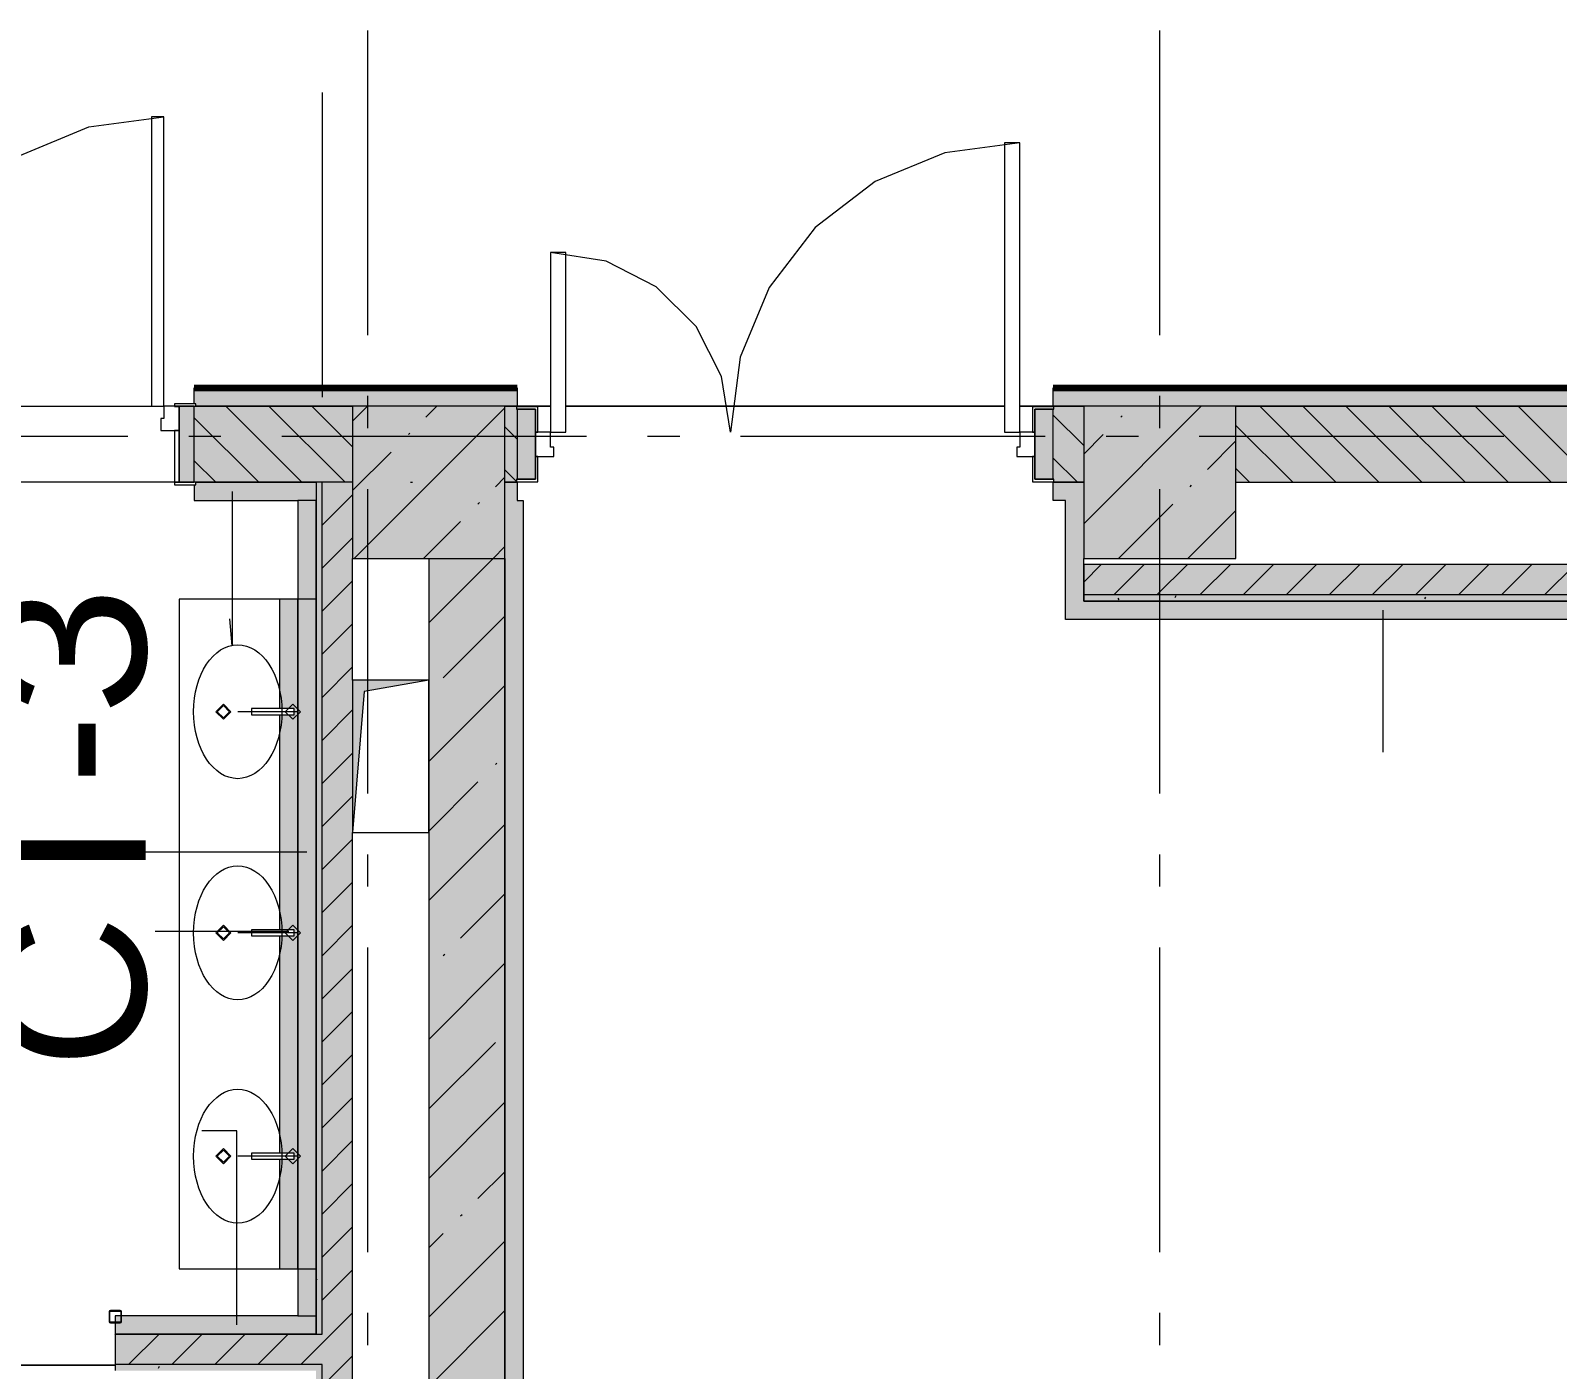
# Model space of a CAD drawing. Header units: millimetres. Extents: x -537608 to 253996, y -217170 to 186033.
# Drawn here: x -301184 to -296171, y 96258 to 100655 of the extents above; entities that cross this region are included whole.
import ezdxf

# ---------------------------------------------------------------- set-up
doc = ezdxf.new("R2010")
doc.units = ezdxf.units.MM
doc.layers.add('16) Лак 1.6м', color=160, linetype='Continuous', lineweight=90)
doc.layers.add('PDF _Геометрия', color=7, linetype='Continuous')
doc.layers.add('PDF _Текст', color=7, linetype='Continuous')
doc.layers.add('PDF _Сплошная заливка', color=7, linetype='Continuous', true_color=0xffffff)
doc.styles.add('PDF GOST-Common', font='arial.ttf')

msp = doc.modelspace()

# ---------------------------------------------------------------- hatches: boundary and pattern name
at = {"layer": 'PDF _Сплошная заливка', "true_color": 0xff7d7d, "transparency": 33554559}
h = msp.add_hatch(color=11, dxfattribs=at)
h.paths.add_polyline_path([(-265730.8894, 99421.2652), (-265730.8894, 99481.2658), (-277436.1833, 99481.2658), (-277436.1833, 99421.2652), (-265834.8297, 99421.2652)], flags=0)
h.paths.add_polyline_path([(-279726.1853, 99421.2652), (-279196.1797, 99421.2652), (-279196.1797, 99481.2658), (-280850.8107, 99481.2658), (-280850.8107, 99421.2652), (-280027.6074, 99421.2652)], flags=0)
h.paths.add_polyline_path([(-282050.8153, 99421.2652), (-282050.8153, 99481.2658), (-283583.1843, 99481.2658), (-283583.1843, 99421.2652), (-282532.2157, 99421.2652)], flags=0)
h.paths.add_polyline_path([(-284283.1869, 99421.2652), (-284283.1869, 99481.2658), (-284486.1847, 99481.2658), (-284486.1847, 99421.2652)], flags=0)
h.paths.add_polyline_path([(-285226.1806, 99421.2652), (-285186.1787, 99421.2652), (-285186.1787, 99481.2658), (-285806.1863, 99481.2658), (-285806.1863, 99421.2652), (-285726.1825, 99421.2652)], flags=0)
h.paths.add_polyline_path([(-288226.1835, 99421.2652), (-287566.1827, 99421.2652), (-287566.1827, 99481.2658), (-297826.1774, 99481.2658), (-297826.1774, 99421.2652), (-288376.296, 99421.2652)], flags=0)
h.paths.add_polyline_path([(-300641.1814, 99421.2652), (-299586.1825, 99421.2652), (-299586.1825, 99481.2658), (-300646.1762, 99481.2658), (-300646.1762, 99429.2655), (-300641.1814, 99429.2655)], flags=0)
h.paths.add_polyline_path([(-302375.8418, 99421.2652), (-301801.1754, 99421.2652), (-301801.1754, 99429.2655), (-301796.1806, 99429.2655), (-301796.1806, 99481.2658), (-302380.8367, 99481.2658), (-302380.8367, 99429.2655), (-302375.8418, 99429.2655), (-302375.8418, 99421.7776)], flags=0)
h.paths.add_polyline_path([(-303535.8359, 99421.2652), (-303535.8359, 99429.2655), (-303530.8411, 99429.2655), (-303530.8411, 99481.2658), (-304450.8842, 99481.2658), (-304450.8842, 99421.2652), (-303626.1825, 99421.2652)], flags=0)
at = {"layer": 'PDF _Сплошная заливка', "transparency": 33554559}
h = msp.add_hatch(color=256, dxfattribs=at)
h.paths.add_polyline_path([(-280850.8107, 99171.2642), (-279726.1853, 99171.2642), (-279726.1853, 99421.2652), (-280850.8107, 99421.2652)], flags=0)
h.paths.add_polyline_path([(-284283.1869, 99171.2642), (-284283.1869, 99421.2652), (-284486.1847, 99421.2652), (-284486.1847, 99171.2642), (-284326.1857, 99171.2642)], flags=0)
h.paths.add_polyline_path([(-285186.1787, 99171.2642), (-285186.1787, 99421.2652), (-285226.1806, 99421.2652), (-285226.1806, 99171.2642)], flags=0)
h.paths.add_polyline_path([(-283406.1856, 99171.2642), (-282050.8153, 99171.2642), (-282050.8153, 99421.2652), (-283583.1843, 99421.2652), (-283583.1843, 99171.2642), (-283426.1823, 99171.2642)], flags=0)
h.paths.add_polyline_path([(-289846.1777, 99171.2642), (-288726.1855, 99171.2642), (-288726.1855, 99421.2652), (-294226.1807, 99421.2652), (-294226.1807, 99171.2642), (-290046.0407, 99171.2642)], flags=0)
h.paths.add_polyline_path([(-287566.1827, 99171.2642), (-287568.1806, 99421.2652), (-288226.1835, 99419.2651), (-288226.1835, 99171.2642), (-287568.1806, 99171.2642)], flags=0)
h.paths.add_polyline_path([(-285806.1863, 99171.2642), (-285726.1825, 99171.2642), (-285726.1825, 99421.2652), (-285804.1797, 99419.2651), (-285806.1863, 99173.2643)], flags=0)
h.paths.add_polyline_path([(-299626.1757, 99171.2642), (-299588.1804, 99173.2643), (-299588.1804, 99421.2652), (-299626.1757, 99419.2651), (-299626.1757, 99181.2647)], flags=0)
h.paths.add_polyline_path([(-296724.9933, 99171.2642), (-294726.1827, 99171.2642), (-294726.1827, 99421.2652), (-297226.1837, 99421.2652), (-297226.1837, 99171.2642)], flags=0)
h.paths.add_polyline_path([(-297726.177, 99171.2642), (-297726.177, 99421.2652), (-297824.1795, 99419.2651), (-297824.1795, 99171.2642)], flags=0)
h.paths.add_polyline_path([(-304260.8388, 99171.2642), (-304126.1758, 99175.3096), (-304126.1758, 99421.2652), (-304660.8403, 99421.2652), (-304660.8403, 99171.2642), (-304320.8373, 99171.2642)], flags=0)
h.paths.add_polyline_path([(-303626.1825, 99171.2642), (-303530.8411, 99171.2642), (-303530.8411, 99421.2652), (-303626.1825, 99421.2652), (-303626.1825, 99380.8671)], flags=0)
h.paths.add_polyline_path([(-302380.8367, 99171.2642), (-301796.1806, 99171.2642), (-301796.1806, 99421.2652), (-302380.8367, 99421.2652)], flags=0)
h.paths.add_polyline_path([(-300641.1814, 99171.2642), (-300126.1777, 99171.2642), (-300126.1777, 99421.2652), (-300646.1762, 99421.2652), (-300646.1762, 99171.2642)], flags=0)
h.paths.add_polyline_path([(-307060.8409, 99171.2642), (-305910.8364, 99171.2642), (-305910.8364, 99421.2652), (-307476.1801, 99421.2652), (-307476.1801, 99171.2642), (-307080.8375, 99171.2642)], flags=0)
h.paths.add_polyline_path([(-308626.1759, 99171.2642), (-308626.1759, 99421.2652), (-308726.1763, 99421.2652), (-308726.1763, 99171.2642), (-308631.1794, 99171.2642)], flags=0)
at = {"layer": 'PDF _Сплошная заливка', "true_color": 0x2254ff, "transparency": 33554559}
msp.add_hatch(color=160, dxfattribs=at).paths.add_polyline_path([(-300246.1832, 99111.2657), (-300246.1832, 99171.2642), (-300641.1814, 99170.3836), (-300641.1814, 99163.266), (-300646.1762, 99163.266), (-300646.1762, 99111.2657), (-300306.1817, 99111.2657)])
at = {"layer": 'PDF _Сплошная заливка', "transparency": 33554559}
h = msp.add_hatch(color=256, dxfattribs=at)
h.paths.add_polyline_path([(-300246.1832, 91671.2676), (-300226.178, 91671.2676), (-300226.178, 96273.856), (-300246.1832, 96273.856), (-300246.1832, 91869.1886)], flags=0)
h.paths.add_polyline_path([(-300246.1832, 96373.852), (-300226.178, 96373.852), (-300226.178, 99171.2642), (-300246.1832, 99171.2642), (-300246.1832, 96433.8548)], flags=0)
for points in [[(-300226.178, 91671.2676), (-300126.1777, 91671.2676), (-300126.1777, 99171.2642), (-300226.178, 99171.2642), (-300226.178, 91869.1886)], [(-299876.1767, 91921.2686), (-299626.1757, 91921.2686), (-299626.1757, 98921.2654), (-299876.1767, 98921.2654), (-299876.1767, 92577.1358)], [(-295834.3337, 98801.2468), (-295834.3337, 98901.2472), (-297726.177, 98901.2472), (-297726.177, 98801.2468), (-295854.339, 98801.2468)], [(-295854.339, 98781.2459), (-295854.339, 98801.2468), (-297726.177, 98801.2468), (-297726.177, 98781.2459), (-296724.9933, 98781.2459)]]:
    msp.add_hatch(color=256, dxfattribs=at).paths.add_polyline_path(points)
at = {"layer": 'PDF _Сплошная заливка', "true_color": 0xff7d7d, "transparency": 33554559}
h = msp.add_hatch(color=11, dxfattribs=at)
h.paths.add_polyline_path([(-299586.1825, 99111.2657), (-299586.1825, 99171.2642), (-299626.1757, 99171.2642), (-299626.1757, 99111.2657)], flags=0)
h.paths.add_polyline_path([(-297786.1841, 99111.2657), (-297726.177, 99111.2657), (-297726.177, 99171.2642), (-297826.1774, 99171.2642), (-297826.1774, 99111.2657)], flags=0)
for points in [[(-299626.1757, 91731.2661), (-299566.1772, 91731.2661), (-299566.1772, 99111.2657), (-299626.1757, 99111.2657), (-299626.1757, 91869.1886)], [(-295914.3374, 98721.2474), (-295854.339, 98721.2474), (-295854.339, 98781.2459), (-297726.177, 98781.2459), (-297726.177, 98721.2474), (-296724.9933, 98721.2474)]]:
    msp.add_hatch(color=11, dxfattribs=at).paths.add_polyline_path(points)
at = {"layer": 'PDF _Сплошная заливка', "true_color": 0x72dde8, "transparency": 33554559}
msp.add_hatch(color=141, dxfattribs=at).paths.add_polyline_path([(-300318.3847, 96587.9331), (-300306.1817, 96587.9331), (-300306.1817, 98787.933), (-300366.1803, 98787.933), (-300366.1803, 98427.9333), (-300318.3847, 98427.9333), (-300318.3847, 98407.9324), (-300366.1803, 98407.9324), (-300366.1803, 97701.5656), (-300318.3847, 97701.5656), (-300318.3847, 97681.569), (-300366.1803, 97681.569), (-300366.1803, 96967.9337), (-300318.3847, 96967.9337), (-300318.3847, 96947.9328), (-300366.1803, 96947.9328), (-300366.1803, 96587.9331)])
at = {"layer": 'PDF _Сплошная заливка', "true_color": 0x7fc3fb, "transparency": 33554559}
msp.add_hatch(color=151, dxfattribs=at).paths.add_polyline_path([(-300306.1817, 96587.9331), (-300246.1832, 96587.9331), (-300246.1832, 98787.933), (-300306.1817, 98787.933), (-300306.1817, 98240.7297)])
at = {"layer": 'PDF _Сплошная заливка', "true_color": 0xe2e2e2, "transparency": 33554559}
msp.add_hatch(color=254, dxfattribs=at).paths.add_polyline_path([(-300126.1777, 98021.2662), (-300088.6818, 98483.7659), (-299876.1767, 98521.266), (-300126.1777, 98521.266), (-300126.1777, 98240.7297)])
at = {"layer": 'PDF _Сплошная заливка', "transparency": 33554559}
h = msp.add_hatch(color=256, dxfattribs=at)
h.paths.add_polyline_path([(-300226.178, 96273.856), (-300226.178, 96373.852), (-300906.1755, 96373.852), (-300906.1755, 96273.856), (-300246.1832, 96273.856)], flags=0)
h.paths.add_polyline_path([(-301856.1792, 96273.856), (-301856.1792, 96373.852), (-301876.1758, 96373.852), (-301876.1758, 96273.856)], flags=0)

# ---------------------------------------------------------------- linework, layer by layer
at = {"layer": '16) Лак 1.6м'}
for p, q in [((-300646.1762, 99481.2658), (-299586.1825, 99481.2658)), ((-297826.1774, 99481.2658), (-287566.1827, 99481.2658))]:
    msp.add_line(p, q, dxfattribs=at)
at = {"layer": 'PDF _Геометрия', "color": 253, "lineweight": 9, "true_color": 0xaaaaaa}
for p, q in [((-300076.1774, 99655.0587), (-300076.1774, 100655.0583)), ((-297476.176, 99655.0587), (-297476.176, 100655.0583)), ((-300076.1774, 99349.2252), (-300076.1774, 99455.0579)), ((-297476.176, 99349.2252), (-297476.176, 99455.0579)), ((-300864.1929, 99321.2648), (-301864.1967, 99321.2648)), ((-300558.3615, 99321.2648), (-300664.2007, 99321.2648)), ((-299358.3655, 99321.2648), (-300358.3607, 99321.2648)), ((-299052.5342, 99321.2648), (-299158.3648, 99321.2648)), ((-297852.5295, 99321.2648), (-298852.5334, 99321.2648)), ((-297546.6982, 99321.2648), (-297652.5288, 99321.2648)), ((-296346.6935, 99321.2648), (-297346.6974, 99321.2648)), ((-299936.1838, 99171.2642), (-299929.1824, 99171.2642)), ((-300076.1774, 98149.2249), (-300076.1774, 99149.2244)), ((-297476.176, 98149.2249), (-297476.176, 99149.2244)), ((-300246.1832, 98787.933), (-300696.1764, 98787.933)), ((-300696.1764, 98787.933), (-300696.1764, 96587.9331)), ((-300246.1832, 96587.9331), (-300246.1832, 98787.933)), ((-299876.1767, 98521.266), (-300126.1777, 98521.266)), ((-300126.1777, 98521.266), (-300126.1777, 98021.2662)), ((-299876.1767, 98521.266), (-300088.6818, 98483.7659)), ((-299876.1767, 98021.2662), (-299876.1767, 98521.266)), ((-300088.6818, 98483.7659), (-300126.1777, 98021.2662)), ((-300550.6798, 98442.9329), (-300575.6799, 98417.9328)), ((-300575.6799, 98417.9328), (-300550.6798, 98392.9327)), ((-300550.6798, 98437.9338), (-300570.685, 98417.9328)), ((-300570.685, 98417.9328), (-300550.6798, 98397.934)), ((-300525.6797, 98417.9328), (-300550.6798, 98442.9329)), ((-300530.6831, 98417.9328), (-300550.6798, 98437.9338)), ((-300550.6798, 98397.934), (-300530.6831, 98417.9328)), ((-300550.6798, 98392.9327), (-300525.6797, 98417.9328)), ((-300308.3864, 98417.9328), (-300503.3837, 98417.9328)), ((-300318.3847, 98427.9333), (-300458.387, 98427.9333)), ((-300458.387, 98427.9333), (-300458.387, 98407.9324)), ((-300458.387, 98407.9324), (-300318.3847, 98407.9324)), ((-300322.415, 98442.9329), (-300347.4151, 98417.9328)), ((-300347.4151, 98417.9328), (-300322.415, 98392.9327)), ((-300297.415, 98417.9328), (-300322.415, 98442.9329)), ((-300322.415, 98392.9327), (-300297.415, 98417.9328)), ((-300318.3847, 98407.9324), (-300318.3847, 98427.9333)), ((-300126.1777, 98021.2662), (-299876.1767, 98021.2662)), ((-300076.1774, 97843.3935), (-300076.1774, 97949.2241)), ((-297476.176, 97843.3935), (-297476.176, 97949.2241)), ((-300550.6798, 97716.5673), (-300575.6799, 97691.5672)), ((-300550.6798, 97711.5681), (-300570.685, 97691.5672)), ((-300525.6797, 97691.5672), (-300550.6798, 97716.5673)), ((-300530.6831, 97691.5672), (-300550.6798, 97711.5681)), ((-300318.3847, 97701.5656), (-300458.387, 97701.5656)), ((-300458.387, 97701.5656), (-300458.387, 97681.569)), ((-300322.415, 97716.5673), (-300347.4151, 97691.5672)), ((-300297.415, 97691.5672), (-300322.415, 97716.5673)), ((-300318.3847, 97681.569), (-300318.3847, 97701.5656)), ((-300575.6799, 97691.5672), (-300550.6798, 97666.5671)), ((-300570.685, 97691.5672), (-300550.6798, 97671.5663)), ((-300550.6798, 97671.5663), (-300530.6831, 97691.5672)), ((-300550.6798, 97666.5671), (-300525.6797, 97691.5672)), ((-300308.3864, 97691.5672), (-300503.3837, 97691.5672)), ((-300458.387, 97681.569), (-300318.3847, 97681.569)), ((-300347.4151, 97691.5672), (-300322.415, 97666.5671)), ((-300322.415, 97666.5671), (-300297.415, 97691.5672)), ((-300076.1774, 96643.3932), (-300076.1774, 97643.3928)), ((-297476.176, 96643.3932), (-297476.176, 97643.3928)), ((-300550.6798, 96982.9355), (-300575.6799, 96957.9354)), ((-300575.6799, 96957.9354), (-300550.6798, 96932.9353)), ((-300550.6798, 96977.9321), (-300570.685, 96957.9354)), ((-300570.685, 96957.9354), (-300550.6798, 96937.9345)), ((-300525.6797, 96957.9354), (-300550.6798, 96982.9355)), ((-300530.6831, 96957.9354), (-300550.6798, 96977.9321)), ((-300550.6798, 96937.9345), (-300530.6831, 96957.9354)), ((-300550.6798, 96932.9353), (-300525.6797, 96957.9354)), ((-300308.3864, 96957.9354), (-300503.3837, 96957.9354)), ((-300318.3847, 96967.9337), (-300458.387, 96967.9337)), ((-300458.387, 96967.9337), (-300458.387, 96947.9328)), ((-300322.415, 96982.9355), (-300347.4151, 96957.9354)), ((-300347.4151, 96957.9354), (-300322.415, 96932.9353)), ((-300297.415, 96957.9354), (-300322.415, 96982.9355)), ((-300322.415, 96932.9353), (-300297.415, 96957.9354)), ((-300318.3847, 96947.9328), (-300318.3847, 96967.9337)), ((-300458.387, 96947.9328), (-300318.3847, 96947.9328)), ((-300696.1764, 96587.9331), (-300246.1832, 96587.9331)), ((-300076.1774, 96337.5575), (-300076.1774, 96443.3924)), ((-297476.176, 96337.5575), (-297476.176, 96443.3924))]:
    msp.add_line(p, q, dxfattribs=at)
at = {"layer": 'PDF _Геометрия', "lineweight": 9}
for p, q in [((-300225.3858, 99451.2644), (-300225.3858, 100451.264)), ((-300992.0611, 100338.8949), (-300746.1766, 100371.2645)), ((-300746.1766, 100371.2645), (-300786.1784, 100371.2645)), ((-300786.1784, 100371.2645), (-300786.1784, 99421.2652)), ((-300746.1766, 99421.2652), (-300746.1766, 100371.2645)), ((-301221.1784, 100243.9884), (-300992.0611, 100338.8949)), ((-297936.1761, 100286.2659), (-298182.0606, 100253.8941)), ((-297936.1761, 100286.2659), (-297986.1763, 100286.2659)), ((-297986.1763, 100286.2659), (-297986.1763, 99336.2644)), ((-297936.1761, 99336.2644), (-297936.1761, 100286.2659)), ((-298182.0606, 100253.8941), (-298411.1779, 100158.9898)), ((-298411.1779, 100158.9898), (-298607.9321, 100008.016)), ((-298607.9321, 100008.016), (-298758.9057, 99811.2641)), ((-299476.1838, 99926.2641), (-299476.1838, 99336.2644)), ((-299426.1835, 99926.2641), (-299476.1838, 99926.2641)), ((-299293.863, 99897.3887), (-299476.1838, 99926.2641)), ((-299426.1835, 99336.2644), (-299426.1835, 99926.2641)), ((-299129.386, 99813.585), (-299293.863, 99897.3887)), ((-298998.8567, 99683.0579), (-299129.386, 99813.585)), ((-298758.9057, 99811.2641), (-298853.8079, 99582.1425)), ((-298915.0551, 99518.5851), (-298998.8567, 99683.0579)), ((-298853.8079, 99582.1425), (-298886.1798, 99336.2644)), ((-298886.1798, 99336.2644), (-298915.0551, 99518.5851)), ((-300646.1762, 99429.2655), (-300646.1762, 99481.2658)), ((-299586.1825, 99481.2658), (-299586.1825, 99421.2652)), ((-297826.1774, 99421.2652), (-297826.1774, 99481.2658)), ((-300786.1784, 99421.2652), (-300746.1766, 99421.2652)), ((-300746.1766, 99421.2652), (-300746.1766, 99381.2654)), ((-300696.1764, 99421.2652), (-300746.1766, 99421.2652)), ((-300641.1814, 99429.2655), (-300711.1782, 99429.2655)), ((-300711.1782, 99429.2655), (-300711.1782, 99421.2652)), ((-300696.1764, 99421.2652), (-300711.1782, 99421.2652)), ((-300711.1782, 99421.2652), (-300711.1782, 99420.264)), ((-300711.1782, 99421.2652), (-300641.1814, 99421.2652)), ((-300711.1782, 99420.264), (-300696.1764, 99420.264)), ((-300696.1764, 99341.2657), (-300696.1764, 99421.2652)), ((-300646.1762, 99421.2652), (-300696.1764, 99421.2652)), ((-300696.1764, 99421.2652), (-300696.1764, 99171.2642)), ((-300696.1764, 99420.264), (-300696.1764, 99421.2652)), ((-300646.1762, 99171.2642), (-300646.1762, 99421.2652)), ((-300641.1814, 99421.2652), (-300641.1814, 99429.2655)), ((-300126.1777, 99421.2652), (-300641.1814, 99421.2652)), ((-300641.1814, 99421.2652), (-300126.1777, 99421.2652)), ((-300292.5493, 99171.2642), (-300542.5502, 99421.2652)), ((-300151.126, 99171.2642), (-300401.1271, 99421.2652)), ((-300126.1777, 99287.7411), (-300259.7038, 99421.2652)), ((-300126.1777, 99372.4793), (-300077.3917, 99421.2652)), ((-299626.1757, 99421.2652), (-300126.1777, 99421.2652)), ((-300126.1777, 99421.2652), (-300126.1777, 98921.2654)), ((-300121.2, 98921.2654), (-299626.1757, 99416.2832)), ((-299885.7271, 99384.8329), (-299849.2992, 99421.2652)), ((-299626.1757, 98921.2654), (-299626.1757, 99421.2652)), ((-299586.1825, 99421.2652), (-299626.1757, 99421.2652)), ((-299626.1757, 99421.2652), (-299586.1825, 99421.2652)), ((-299518.1836, 99419.2651), (-299588.1804, 99419.2651)), ((-299588.1804, 99419.2651), (-299588.1804, 99411.2647)), ((-299588.1804, 99411.2647), (-299526.1839, 99411.2647)), ((-299526.1839, 99411.2647), (-299586.1825, 99411.2647)), ((-299586.1825, 99411.2647), (-299586.1825, 99181.2647)), ((-299526.1839, 99411.2647), (-299526.1839, 99336.2644)), ((-299526.1839, 99181.2647), (-299526.1839, 99411.2647)), ((-299518.1836, 99336.2644), (-299518.1836, 99419.2651)), ((-297824.1795, 99419.2651), (-297894.1763, 99419.2651)), ((-297894.1763, 99419.2651), (-297894.1763, 99336.2644)), ((-297886.1759, 99336.2644), (-297886.1759, 99411.2647)), ((-297886.1759, 99411.2647), (-297824.1795, 99411.2647)), ((-297826.1774, 99411.2647), (-297886.1759, 99411.2647)), ((-297886.1759, 99411.2647), (-297886.1759, 99181.2647)), ((-297826.1774, 99421.2652), (-297726.177, 99421.2652)), ((-297726.177, 99421.2652), (-297826.1774, 99421.2652)), ((-297826.1774, 99181.2647), (-297826.1774, 99411.2647)), ((-297824.1795, 99411.2647), (-297824.1795, 99419.2651)), ((-297726.177, 99035.2987), (-297340.2127, 99421.2652)), ((-297226.1837, 99421.2652), (-297726.177, 99421.2652)), ((-297726.177, 99421.2652), (-297726.177, 98921.2654)), ((-297226.1837, 98921.2654), (-297226.1837, 99421.2652)), ((-294726.1827, 99421.2652), (-297226.1837, 99421.2652)), ((-297226.1837, 99421.2652), (-294726.1827, 99421.2652)), ((-296898.4353, 99171.2642), (-297148.4362, 99421.2652)), ((-296757.0121, 99171.2642), (-297007.013, 99421.2652)), ((-296615.5889, 99171.2642), (-296865.5898, 99421.2652)), ((-296474.1742, 99171.2642), (-296724.1666, 99421.2652)), ((-296332.7511, 99171.2642), (-296582.752, 99421.2652)), ((-296191.3278, 99171.2642), (-296441.3288, 99421.2652)), ((-296049.9046, 99171.2642), (-296299.9056, 99421.2652)), ((-300746.1766, 99381.2654), (-300756.1835, 99381.2654)), ((-300756.1835, 99381.2654), (-300756.1835, 99341.2657)), ((-300433.9639, 99171.2642), (-300646.1762, 99383.4766)), ((-297726.177, 99291.9049), (-297826.1774, 99391.9032)), ((-297604.7418, 99384.8329), (-297600.0053, 99389.5759)), ((-297039.8585, 99171.2642), (-297226.1837, 99357.5894)), ((-300756.1835, 99341.2657), (-300696.1764, 99341.2657)), ((-300696.1764, 99341.2657), (-300711.1782, 99341.2657)), ((-300711.1782, 99341.2657), (-300711.1782, 99171.2642)), ((-300696.1764, 99171.2642), (-300696.1764, 99341.2657)), ((-299942.7546, 99327.8098), (-299938.0095, 99332.5506)), ((-299586.1825, 99313.4259), (-299626.1757, 99353.4256)), ((-299476.1838, 99336.2644), (-299526.1839, 99336.2644)), ((-299526.1839, 99336.2644), (-299526.1839, 99256.2649)), ((-299526.1839, 99336.2644), (-299518.1836, 99336.2644)), ((-299476.1838, 99336.2644), (-299426.1835, 99336.2644)), ((-299476.1838, 99286.2642), (-299476.1838, 99336.2644)), ((-297986.1763, 99336.2644), (-297936.1761, 99336.2644)), ((-297936.1761, 99336.2644), (-297936.1761, 99286.2642)), ((-297886.1759, 99336.2644), (-297936.1761, 99336.2644)), ((-297894.1763, 99336.2644), (-297886.1759, 99336.2644)), ((-297886.1759, 99256.2649), (-297886.1759, 99336.2644)), ((-297726.177, 99263.3956), (-297661.7693, 99327.8098)), ((-297319.6219, 99213.7592), (-297226.1837, 99307.1995)), ((-300126.1777, 99144.3824), (-299999.7735, 99270.7845)), ((-299526.1839, 99256.2649), (-299466.1768, 99256.2649)), ((-299518.1836, 99256.2649), (-299526.1839, 99256.2649)), ((-299526.1839, 99256.2649), (-299526.1839, 99181.2647)), ((-299518.1836, 99173.2643), (-299518.1836, 99256.2649)), ((-299466.1768, 99286.2642), (-299476.1838, 99286.2642)), ((-299466.1768, 99256.2649), (-299466.1768, 99286.2642)), ((-297936.1761, 99286.2642), (-297946.183, 99286.2642)), ((-297946.183, 99286.2642), (-297946.183, 99256.2649)), ((-297946.183, 99256.2649), (-297886.1759, 99256.2649)), ((-297886.1759, 99256.2649), (-297894.1763, 99256.2649)), ((-297894.1763, 99256.2649), (-297894.1763, 99173.2643)), ((-297886.1759, 99181.2647), (-297886.1759, 99256.2649)), ((-300575.3871, 99171.2642), (-300646.1762, 99242.0554)), ((-299586.1825, 99172.0048), (-299626.1757, 99212.0045)), ((-297746.9659, 99171.2642), (-297826.1774, 99250.4821)), ((-297181.2731, 99171.2642), (-297226.1837, 99216.1684)), ((-300711.1782, 99171.2642), (-300696.1764, 99171.2642)), ((-300641.1814, 99171.2642), (-300711.1782, 99171.2642)), ((-300711.1782, 99171.2642), (-300711.1782, 99163.266)), ((-300711.1782, 99163.266), (-300641.1814, 99163.266)), ((-300696.1764, 99171.2642), (-300646.1762, 99171.2642)), ((-300646.1762, 99163.266), (-300646.1762, 99111.2657)), ((-300641.1814, 99163.266), (-300641.1814, 99171.2642)), ((-300246.1832, 99171.2642), (-300641.1814, 99171.2642)), ((-300641.1814, 99171.2642), (-300246.1832, 99171.2642)), ((-300226.178, 99171.2642), (-300246.1832, 99171.2642)), ((-300246.1832, 99171.2642), (-300246.1832, 99111.2657)), ((-300246.1832, 99171.2642), (-300246.1832, 99111.2657)), ((-300226.178, 96373.852), (-300226.178, 99171.2642)), ((-300126.1777, 99171.2642), (-300226.178, 99171.2642)), ((-299657.626, 99156.7361), (-299626.1757, 99188.1843)), ((-299586.1825, 99171.2642), (-299626.1757, 99171.2642)), ((-299626.1757, 99171.2642), (-299586.1825, 99171.2642)), ((-299588.1804, 99181.2647), (-299588.1804, 99173.2643)), ((-299526.1839, 99181.2647), (-299588.1804, 99181.2647)), ((-299588.1804, 99173.2643), (-299518.1836, 99173.2643)), ((-299586.1825, 99181.2647), (-299526.1839, 99181.2647)), ((-299586.1825, 99171.2642), (-299586.1825, 99111.2657)), ((-297894.1763, 99173.2643), (-297824.1795, 99173.2643)), ((-297824.1795, 99181.2647), (-297886.1759, 99181.2647)), ((-297886.1759, 99181.2647), (-297826.1774, 99181.2647)), ((-297826.1774, 99111.2657), (-297826.1774, 99171.2642)), ((-297826.1774, 99171.2642), (-297726.177, 99171.2642)), ((-297726.177, 99171.2642), (-297826.1774, 99171.2642)), ((-297824.1795, 99173.2643), (-297824.1795, 99181.2647)), ((-297376.6407, 99156.7361), (-297371.9042, 99161.4769)), ((-297226.1837, 99171.2642), (-294726.1827, 99171.2642)), ((-300646.1762, 99111.2657), (-300306.1817, 99111.2657)), ((-300521.5719, 99141.265), (-300521.5719, 98634.2272)), ((-300246.1832, 99111.2657), (-300306.1817, 99111.2657)), ((-300306.1817, 99111.2657), (-300306.1817, 98787.933)), ((-300246.1832, 99111.2657), (-300246.1832, 98787.933)), ((-300246.1832, 98787.933), (-300246.1832, 99111.2657)), ((-300226.178, 99030.6785), (-300126.1777, 99130.6767)), ((-299714.6535, 99099.7108), (-299709.9084, 99104.4516)), ((-299586.1825, 99111.2657), (-299566.1772, 99111.2657)), ((-299566.1772, 99111.2657), (-299566.1772, 91731.2661)), ((-297786.1841, 99111.2657), (-297826.1774, 99111.2657)), ((-297786.1841, 98721.2474), (-297786.1841, 99111.2657)), ((-297612.1135, 98921.2654), (-297433.6681, 99099.7108)), ((-297384.0124, 98921.2654), (-297226.1837, 99079.1005)), ((-299893.0989, 98921.2654), (-299771.6809, 99042.6855)), ((-300226.178, 98889.2574), (-300126.1777, 98989.2556)), ((-299664.9977, 98921.2654), (-299626.1757, 98960.0853)), ((-300126.1777, 98521.266), (-300126.1777, 98921.2654)), ((-300126.1777, 98921.2654), (-299626.1757, 98921.2654)), ((-299876.1767, 98710.0865), (-299664.9977, 98921.2654)), ((-299876.1767, 98921.2654), (-299876.1767, 91921.2686)), ((-299626.1757, 91921.2686), (-299626.1757, 98921.2654)), ((-299626.1757, 98921.2654), (-299626.1757, 91921.2686)), ((-297726.177, 98921.2654), (-297226.1837, 98921.2654)), ((-297726.177, 98781.2459), (-297726.177, 98921.2654)), ((-297726.177, 98843.673), (-297668.607, 98901.2472)), ((-295854.339, 98901.2472), (-297726.177, 98901.2472)), ((-297726.177, 98901.2472), (-297726.177, 98801.2468)), ((-297627.1842, 98801.2468), (-297527.1838, 98901.2472)), ((-297485.761, 98801.2468), (-297385.7606, 98901.2472)), ((-297344.3378, 98801.2468), (-297244.346, 98901.2472)), ((-297202.9232, 98801.2468), (-297102.9228, 98901.2472)), ((-297061.5, 98801.2468), (-296961.4996, 98901.2472)), ((-296920.0768, 98801.2468), (-296820.0764, 98901.2472)), ((-296778.6535, 98801.2468), (-296678.6532, 98901.2472)), ((-296637.239, 98801.2468), (-296537.2386, 98901.2472)), ((-296495.8157, 98801.2468), (-296395.8154, 98901.2472)), ((-296354.3925, 98801.2468), (-296254.3922, 98901.2472)), ((-296212.9693, 98801.2468), (-296112.9689, 98901.2472)), ((-300226.178, 98747.8342), (-300126.1777, 98847.8346)), ((-297726.177, 98801.2468), (-297726.177, 98781.2459)), ((-295854.339, 98801.2468), (-297726.177, 98801.2468)), ((-297726.177, 98781.2459), (-295854.339, 98781.2459)), ((-295854.339, 98781.2459), (-297726.177, 98781.2459)), ((-300521.5719, 98634.2272), (-300529.5722, 98723.2669)), ((-300226.178, 98606.4132), (-300126.1777, 98706.4135)), ((-299828.6998, 98529.4645), (-299626.1757, 98731.9885)), ((-297726.177, 98721.2474), (-297786.1841, 98721.2474)), ((-295914.3374, 98721.2474), (-297726.177, 98721.2474)), ((-296744.5077, 98751.2466), (-296744.5077, 98285.0978)), ((-300226.178, 98464.9921), (-300126.1777, 98564.9925)), ((-299876.1767, 98253.8885), (-299626.1757, 98503.8895)), ((-300226.178, 98323.571), (-300126.1777, 98423.5715)), ((-300226.178, 98182.15), (-300126.1777, 98282.1504)), ((-299657.626, 98244.3402), (-299652.8895, 98249.0832)), ((-299876.1767, 98025.7896), (-299714.6535, 98187.3171)), ((-300226.178, 98040.7289), (-300126.1777, 98140.7293)), ((-300126.1777, 91921.2686), (-300126.1777, 98021.2662)), ((-299876.1767, 97797.6907), (-299626.1757, 98047.6916)), ((-300276.1782, 97957.007), (-301173.4689, 97957.007)), ((-300226.178, 97899.3079), (-300126.1777, 97999.3061)), ((-300226.178, 97757.8868), (-300126.1777, 97857.8872)), ((-299771.6809, 97674.0938), (-299626.1757, 97819.5947)), ((-300226.178, 97616.4636), (-300126.1777, 97716.464)), ((-300336.1767, 97695.5847), (-300774.7936, 97695.5847)), ((-299828.6998, 97617.0707), (-299823.9632, 97621.8116)), ((-300226.178, 97475.0447), (-300126.1777, 97575.0451)), ((-299876.1767, 97341.497), (-299626.1757, 97591.4936)), ((-300226.178, 97333.6215), (-300126.1777, 97433.6219)), ((-299876.1767, 97113.3959), (-299657.626, 97331.9465)), ((-300226.178, 97192.2026), (-300126.1777, 97292.1986)), ((-300226.178, 97050.7794), (-300126.1777, 97150.7798)), ((-299876.1767, 96885.299), (-299626.1757, 97135.3)), ((-300506.0361, 97041.0653), (-300621.133, 97041.0653)), ((-300506.0361, 96403.8556), (-300506.0361, 97041.0653)), ((-300226.178, 96909.3562), (-300126.1777, 97009.3565)), ((-299714.6535, 96818.7255), (-299626.1757, 96907.1989)), ((-300226.178, 96767.9373), (-300126.1777, 96867.9377)), ((-299771.6809, 96761.7023), (-299766.9358, 96766.4431)), ((-300226.178, 96626.514), (-300126.1777, 96726.5145)), ((-299876.1767, 96657.198), (-299828.6998, 96704.6749)), ((-299876.1767, 96429.1012), (-299626.1757, 96679.1021)), ((-300306.1817, 96587.9331), (-300306.1817, 96433.8548)), ((-300246.1832, 96433.8548), (-300246.1832, 96587.9331)), ((-300246.1832, 96587.9331), (-300246.1832, 96433.8548)), ((-300226.178, 96485.0952), (-300126.1777, 96585.0955)), ((-300924.1225, 96449.6661), (-300925.2937, 96446.8414)), ((-300925.2937, 96446.8414), (-300925.2937, 96414.84)), ((-300921.2978, 96450.8417), (-300924.1225, 96449.6661)), ((-300923.2958, 96446.8414), (-300922.7101, 96448.2538)), ((-300923.2958, 96414.84), (-300923.2958, 96446.8414)), ((-300922.7101, 96448.2538), (-300921.2978, 96448.8394)), ((-300889.2963, 96450.8417), (-300921.2978, 96450.8417)), ((-300921.2978, 96448.8394), (-300889.2963, 96448.8394)), ((-300886.4716, 96449.6661), (-300889.2963, 96450.8417)), ((-300889.2963, 96448.8394), (-300887.884, 96448.2538)), ((-300887.884, 96448.2538), (-300887.2984, 96446.8414)), ((-300887.2984, 96446.8414), (-300887.2984, 96414.84)), ((-300885.3005, 96446.8414), (-300886.4716, 96449.6661)), ((-300885.3005, 96414.84), (-300885.3005, 96446.8414)), ((-299876.1767, 96201.0043), (-299626.1757, 96451.001)), ((-300925.2937, 96414.84), (-300924.1225, 96412.011)), ((-300924.1225, 96412.011), (-300921.2978, 96410.8398)), ((-300922.7101, 96413.4234), (-300923.2958, 96414.84)), ((-300921.2978, 96412.8377), (-300922.7101, 96413.4234)), ((-300889.2963, 96412.8377), (-300921.2978, 96412.8377)), ((-300921.2978, 96410.8398), (-300889.2963, 96410.8398)), ((-300306.1817, 96433.8548), (-300906.1755, 96433.8548)), ((-300906.1755, 96433.8548), (-300906.1755, 96373.852)), ((-300887.884, 96413.4234), (-300889.2963, 96412.8377)), ((-300889.2963, 96410.8398), (-300886.4716, 96412.011)), ((-300887.2984, 96414.84), (-300887.884, 96413.4234)), ((-300886.4716, 96412.011), (-300885.3005, 96414.84)), ((-300306.1817, 96433.8548), (-300246.1832, 96433.8548)), ((-300246.1832, 96433.8548), (-300246.1832, 96373.852)), ((-300246.1832, 96373.852), (-300246.1832, 96433.8548)), ((-300226.178, 96343.6719), (-300126.1777, 96443.6724)), ((-300906.1755, 96370.7776), (-300903.1011, 96373.852)), ((-300906.1755, 96373.852), (-300246.1832, 96373.852)), ((-300246.1832, 96373.852), (-300906.1755, 96373.852)), ((-300906.1755, 96373.852), (-300906.1755, 96273.856)), ((-300861.6868, 96273.856), (-300761.6864, 96373.852)), ((-300720.2636, 96273.856), (-300620.2633, 96373.852)), ((-300578.8405, 96273.856), (-300478.84, 96373.852)), ((-300437.4172, 96273.856), (-300337.4168, 96373.852)), ((-300246.1832, 96373.852), (-300226.178, 96373.852)), ((-300296.0026, 96273.856), (-300226.178, 96343.6719)), ((-300226.178, 96202.253), (-300126.1777, 96302.2491)), ((-300906.1755, 96273.856), (-300906.1755, 96253.855)), ((-300246.1832, 96273.856), (-300906.1755, 96273.856)), ((-300226.178, 96273.856), (-300246.1832, 96273.856)), ((-300226.178, 91671.2676), (-300226.178, 96273.856))]:
    msp.add_line(p, q, dxfattribs=at)
at = {"layer": 'PDF _Геометрия', "color": 9, "lineweight": 9, "true_color": 0xc0c0c0}
for p, q in [((-301696.1802, 99421.2652), (-300786.1784, 99421.2652)), ((-299586.1825, 99421.2652), (-299476.1838, 99421.2652)), ((-299476.1838, 99421.2652), (-299586.1825, 99421.2652)), ((-299426.1835, 99421.2652), (-297986.1763, 99421.2652)), ((-297986.1763, 99421.2652), (-299426.1835, 99421.2652)), ((-297936.1761, 99421.2652), (-297826.1774, 99421.2652)), ((-297826.1774, 99421.2652), (-297936.1761, 99421.2652)), ((-300711.1782, 99171.2642), (-301731.1786, 99171.2642)), ((-300906.1755, 96271.2638), (-301796.1806, 96271.2638)), ((-301796.1806, 96271.2638), (-300906.1755, 96271.2638))]:
    msp.add_line(p, q, dxfattribs=at)
at = {"layer": 'PDF _Геометрия', "color": 250, "lineweight": 9, "true_color": 0x333333}
for p, q in [((-300306.1817, 98787.933), (-300366.1803, 98787.933)), ((-300366.1803, 98787.933), (-300366.1803, 98427.9333)), ((-300306.1817, 98787.933), (-300306.1817, 96587.9331)), ((-300306.1817, 96587.9331), (-300306.1817, 98787.933)), ((-300246.1832, 96587.9331), (-300246.1832, 98787.933)), ((-300246.1832, 98787.933), (-300246.1832, 96587.9331)), ((-300366.1803, 98407.9324), (-300366.1803, 97701.5656)), ((-300366.1803, 97681.569), (-300366.1803, 96967.9337)), ((-300366.1803, 96947.9328), (-300366.1803, 96587.9331)), ((-300366.1803, 96587.9331), (-300306.1817, 96587.9331))]:
    msp.add_line(p, q, dxfattribs=at)
at = {"layer": 'PDF _Геометрия', "color": 8, "lineweight": 9, "true_color": 0x787878}
for p, q in [((-300246.123, 98785.2633), (-300246.1832, 98785.1708)), ((-297609.4094, 98785.0717), (-297612.7681, 98790.8804)), ((-297423.2134, 98797.899), (-297426.5634, 98792.0903)), ((-296604.0921, 98794.2519), (-296607.4421, 98788.4432)), ((-300243.4533, 96554.6872), (-300246.1832, 96549.9722)), ((-300761.4195, 96267.1473), (-300764.7695, 96261.343))]:
    msp.add_line(p, q, dxfattribs=at)
at = {"layer": 'PDF _Геометрия', "color": 253, "lineweight": 9, "true_color": 0xaaaaaa}
for centre, major_axis, ratio, start_param, end_param in [((-300503.3876, 98417.9329), (-0.0015, 220.0034), 0.659091743, 3.141609479, 9.424794786), ((-300503.3876, 97691.5662), (-0.0014, 220.0066), 0.659085261, 3.141609853, 9.42479516), ((-300503.388, 96957.9332), (0, 219.9968), 0.659091602, 3.141623055, 9.424808362)]:
    msp.add_ellipse(centre, major_axis=major_axis, ratio=ratio, start_param=start_param, end_param=end_param, dxfattribs=at)
at = {"layer": 'PDF _Сплошная заливка', "color": 7, "lineweight": 35, "true_color": 0xf4f4f4, "transparency": 33554559}
for points in [[(-300646.1762, 99171.2642), (-300646.1762, 99421.2652), (-300696.1764, 99171.2642), (-300696.1764, 99421.2652)], [(-299526.1839, 99181.2647), (-299526.1839, 99411.2647), (-299586.1825, 99181.2647), (-299586.1825, 99411.2647)], [(-297826.1774, 99181.2647), (-297826.1774, 99411.2647), (-297886.1759, 99181.2647), (-297886.1759, 99411.2647)]]:
    msp.add_solid(points, dxfattribs=at)
at = {"layer": 'PDF _Сплошная заливка', "lineweight": 35, "transparency": 33554559}
for points in [[(-300126.1777, 98921.2654), (-299626.1757, 98921.2654), (-300126.1777, 99421.2652), (-299626.1757, 99421.2652)], [(-297226.1837, 98921.2654), (-297226.1837, 99421.2652), (-297726.177, 98921.2654), (-297726.177, 99421.2652)], [(-300246.1832, 96253.855), (-300246.1832, 96273.856), (-300906.1755, 96253.855), (-300906.1755, 96273.856)]]:
    msp.add_solid(points, dxfattribs=at)
at = {"layer": 'PDF _Сплошная заливка', "color": 151, "lineweight": 35, "true_color": 0x60b5fb, "transparency": 33554559}
for points in [[(-300246.1832, 98787.933), (-300246.1832, 99111.2657), (-300306.1817, 98787.933), (-300306.1817, 99111.2657)], [(-300306.1817, 96433.8548), (-300246.1832, 96433.8548), (-300306.1817, 96587.9331), (-300246.1832, 96587.9331)]]:
    msp.add_solid(points, dxfattribs=at)
at = {"layer": 'PDF _Сплошная заливка', "color": 11, "lineweight": 35, "true_color": 0xff7d7d, "transparency": 33554559}
msp.add_solid([(-297726.177, 98721.2474), (-297726.177, 99111.2657), (-297786.1841, 98721.2474), (-297786.1841, 99111.2657)], dxfattribs=at)
at = {"layer": 'PDF _Сплошная заливка', "color": 160, "lineweight": 35, "true_color": 0x2254ff, "transparency": 33554559}
msp.add_solid([(-300906.1755, 96373.852), (-300246.1832, 96373.852), (-300906.1755, 96433.8548), (-300246.1832, 96433.8548)], dxfattribs=at)

# ---------------------------------------------------------------- texts
at = {"layer": 'PDF _Текст', "insert": (-301051.6764, 97245.5829), "char_height": 500, "attachment_point": 4, "rotation": 90, "style": 'PDF GOST-Common'}
msp.add_mtext('СТ-З', dxfattribs=at)

doc.saveas('drawing.dxf')
